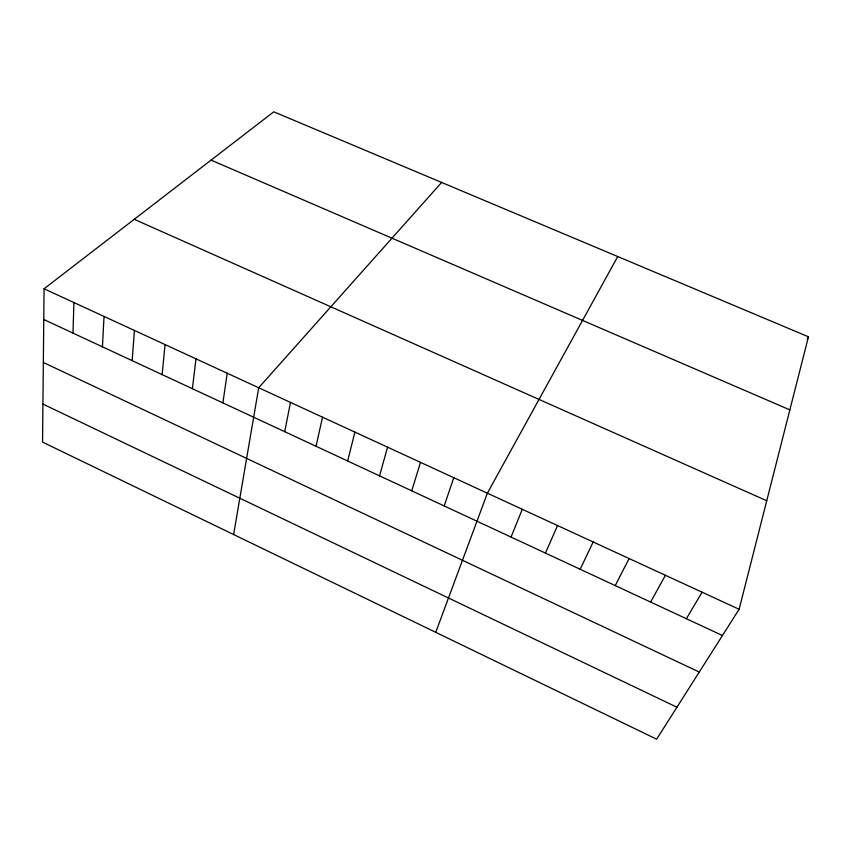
<?xml version="1.0" encoding="UTF-8"?>
<svg xmlns="http://www.w3.org/2000/svg" width="851" height="851" viewBox="0 0 851 851"><rect width="100%" height="100%" fill="white"/><g stroke="black" fill="none" stroke-linecap="round" stroke-linejoin="round"><path stroke-width="1.28" d="M44.061 288.787L42.55 442.105L656.632 739.189L739.125 609.273L808.45 336.794L273.767 111.811L44.061 288.787L739.125 609.273M72.973 333.092L73.909 302.552M102.428 346.804L104.035 316.434M132.15 360.643L134.415 330.443M162.137 374.61L165.073 344.581M192.379 388.694L195.996 358.845M222.888 402.895L227.206 373.238M233.61 534.534L258.704 387.758L441.637 182.444M284.713 431.691L290.478 402.406M316.04 446.275L322.54 417.192M347.655 460.987L354.899 432.117M379.546 475.847L387.567 447.169M411.724 490.825L420.522 462.37M444.201 505.951L453.785 477.709M435.744 632.325L487.368 493.186L617.741 256.545M511.047 537.077L522.291 509.292M545.448 553.097L557.554 525.556M580.18 569.266L593.158 541.97M615.241 585.594L629.112 558.554M650.632 602.072L665.418 575.287M807.205 339.017L808.45 336.794M686.374 618.709L702.096 592.2M211.069 160.116L789.856 409.874M134.224 219.313L766.74 500.75M43.752 319.487L722.467 635.516M43.337 362.462L699.256 672.056M42.922 404.076L676.928 707.224"/></g></svg>
